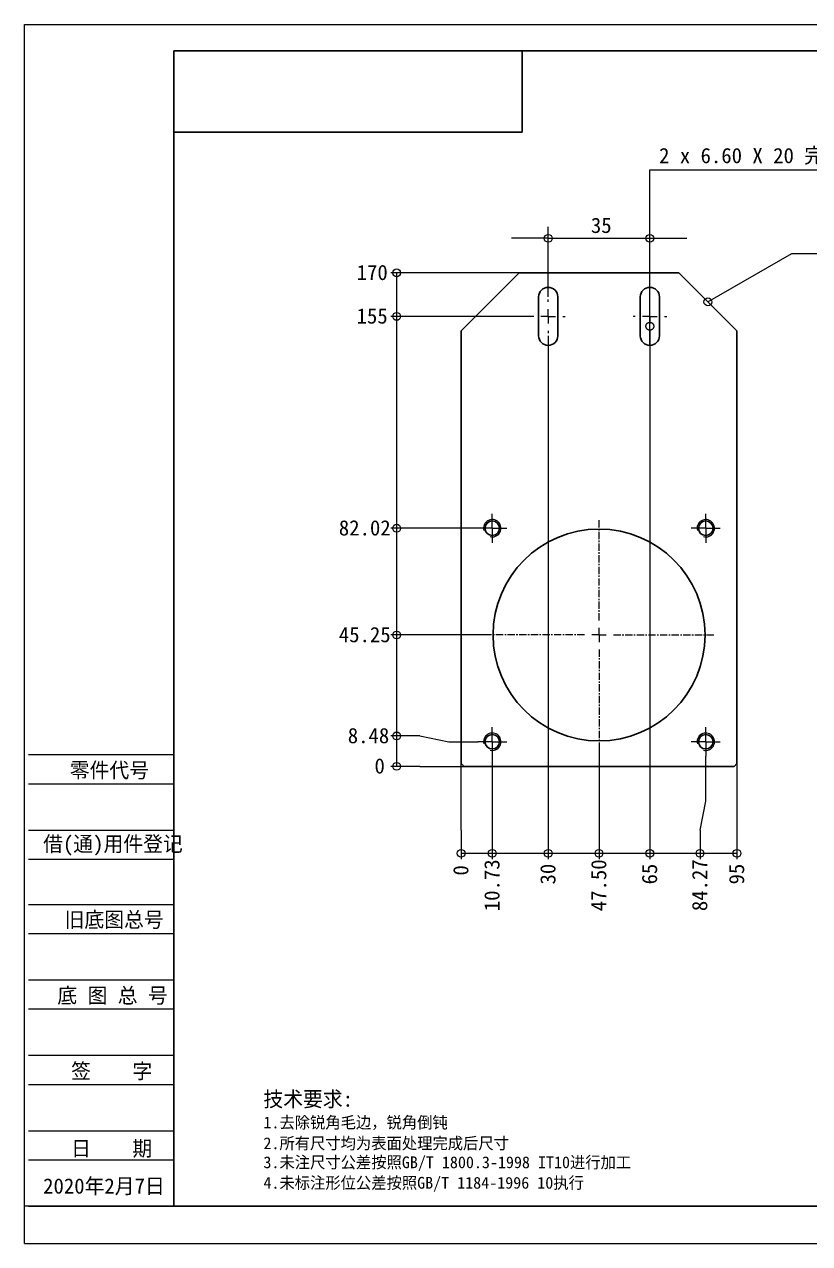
# Model space of a CAD drawing. Header units: millimetres. Extents: x -3862 to 6257, y -4684 to -2127.
# Drawn here: x 5333.1 to 5603.6, y -4683.6 to -4263.6 of the extents above; entities that cross this region are included whole.
import ezdxf

# ---------------------------------------------------------------- set-up
doc = ezdxf.new("R2010")
doc.units = ezdxf.units.MM
doc.linetypes.add('AXES', pattern=[2, 1.25, -0.25, 0.25, -0.25])
for name, color, linetype in [('10', 16, 'Continuous'), ('11', 7, 'Continuous'), ('6', 7, 'Continuous')]:
    doc.layers.add(name, color=color, linetype=linetype)

# ---------------------------------------------------------------- blocks, each defined once
blk = doc.blocks.new('*D249')
at = {"layer": '11', "color": 7, "linetype": 'Continuous', "lineweight": 13, "ltscale": 2, "insert": (109.3, 185.8), "char_height": 2.625, "attachment_point": 7}
blk.add_mtext('{2 x 6.60 X 20 完全贯穿}', dxfattribs=at)
blk = doc.blocks.new('*D250')
at = {"layer": '11', "color": 7, "linetype": 'Continuous', "lineweight": 13, "ltscale": 2, "insert": (95.77, 174.03), "char_height": 2.625, "attachment_point": 7}
blk.add_mtext('{ 35 }', dxfattribs=at)
blk = doc.blocks.new('*D251')
at = {"layer": '11', "color": 7, "linetype": 'Continuous', "lineweight": 13, "ltscale": 2, "insert": (76.5, 61.61), "char_height": 2.625, "attachment_point": 7, "rotation": 90}
blk.add_mtext('{ 0 }', dxfattribs=at)
blk = doc.blocks.new('*D252')
at = {"layer": '11', "color": 7, "linetype": 'Continuous', "lineweight": 13, "ltscale": 2, "insert": (100.25, 55.47), "char_height": 2.625, "attachment_point": 7, "rotation": 90}
blk.add_mtext('{ 47.50 }', dxfattribs=at)
blk = doc.blocks.new('*D253')
at = {"layer": '11', "color": 7, "linetype": 'Continuous', "lineweight": 13, "ltscale": 2, "insert": (91.5, 60.07), "char_height": 2.625, "attachment_point": 7, "rotation": 90}
blk.add_mtext('{ 30 }', dxfattribs=at)
blk = doc.blocks.new('*D254')
at = {"layer": '11', "color": 7, "linetype": 'Continuous', "lineweight": 13, "ltscale": 2, "insert": (109, 60.08), "char_height": 2.625, "attachment_point": 7, "rotation": 90}
blk.add_mtext('{ 65 }', dxfattribs=at)
blk = doc.blocks.new('*D255')
at = {"layer": '11', "color": 7, "linetype": 'Continuous', "lineweight": 13, "ltscale": 2, "insert": (117.64, 55.48), "char_height": 2.625, "attachment_point": 7, "rotation": 90}
blk.add_mtext('{ 84.27 }', dxfattribs=at)
blk = doc.blocks.new('*D256')
at = {"layer": '11', "color": 7, "linetype": 'Continuous', "lineweight": 13, "ltscale": 2, "insert": (124, 60.08), "char_height": 2.625, "attachment_point": 7, "rotation": 90}
blk.add_mtext('{ 95 }', dxfattribs=at)
blk = doc.blocks.new('*D257')
at = {"layer": '11', "color": 7, "linetype": 'Continuous', "lineweight": 13, "ltscale": 2, "insert": (58.5, 80.92), "char_height": 2.625, "attachment_point": 7}
blk.add_mtext('{ 0 }', dxfattribs=at)
blk = doc.blocks.new('*D258')
at = {"layer": '11', "color": 7, "linetype": 'Continuous', "lineweight": 13, "ltscale": 2, "insert": (53.9, 86.15), "char_height": 2.625, "attachment_point": 7}
blk.add_mtext('{ 8.48 }', dxfattribs=at)
blk = doc.blocks.new('*D259')
at = {"layer": '11', "color": 7, "linetype": 'Continuous', "lineweight": 13, "ltscale": 2, "insert": (52.36, 103.54), "char_height": 2.625, "attachment_point": 7}
blk.add_mtext('{ 45.25 }', dxfattribs=at)
blk = doc.blocks.new('*D260')
at = {"layer": '11', "color": 7, "linetype": 'Continuous', "lineweight": 13, "ltscale": 2, "insert": (52.36, 121.93), "char_height": 2.625, "attachment_point": 7}
blk.add_mtext('{ 82.02 }', dxfattribs=at)
blk = doc.blocks.new('*D261')
at = {"layer": '11', "color": 7, "linetype": 'Continuous', "lineweight": 13, "ltscale": 2, "insert": (55.42, 158.42), "char_height": 2.625, "attachment_point": 7}
blk.add_mtext('{ 155 }', dxfattribs=at)
blk = doc.blocks.new('*D262')
at = {"layer": '11', "color": 7, "linetype": 'Continuous', "lineweight": 13, "ltscale": 2, "insert": (55.43, 165.92), "char_height": 2.625, "attachment_point": 7}
blk.add_mtext('{ 170 }', dxfattribs=at)
blk = doc.blocks.new('*D263')
at = {"layer": '11', "color": 7, "linetype": 'Continuous', "lineweight": 13, "ltscale": 2, "insert": (81.86, 55.47), "char_height": 2.625, "attachment_point": 7, "rotation": 90}
blk.add_mtext('{ 10.73 }', dxfattribs=at)
blk = doc.blocks.new('*D286')
at = {"layer": '10', "color": 7, "linetype": 'Continuous', "lineweight": 13, "ltscale": 2, "insert": (7.81, 79.94), "char_height": 2.625, "attachment_point": 7}
blk.add_mtext('{零件代号}', dxfattribs=at)
blk = doc.blocks.new('*D287')
at = {"layer": '10', "color": 7, "linetype": 'Continuous', "lineweight": 13, "ltscale": 2, "insert": (3.22, 66.84), "char_height": 2.625, "attachment_point": 7}
blk.add_mtext('{借(通)用件登记}', dxfattribs=at)
blk = doc.blocks.new('*D288')
at = {"layer": '10', "color": 7, "linetype": 'Continuous', "lineweight": 13, "ltscale": 2, "insert": (6.92, 54.19), "char_height": 2.625, "attachment_point": 7}
blk.add_mtext('{旧底图总号}', dxfattribs=at)
blk = doc.blocks.new('*D289')
at = {"layer": '10', "color": 7, "linetype": 'Continuous', "lineweight": 13, "ltscale": 2, "insert": (5.67, 41.13), "char_height": 2.625, "attachment_point": 7}
blk.add_mtext('{底 图 总 号}', dxfattribs=at)
blk = doc.blocks.new('*D290')
at = {"layer": '10', "color": 7, "linetype": 'Continuous', "lineweight": 13, "ltscale": 2, "insert": (4.47, 28.13), "char_height": 2.625, "attachment_point": 7}
blk.add_mtext('{  签    字}', dxfattribs=at)
blk = doc.blocks.new('*D291')
at = {"layer": '10', "color": 7, "linetype": 'Continuous', "lineweight": 13, "ltscale": 2, "insert": (4.47, 14.78), "char_height": 2.625, "attachment_point": 7}
blk.add_mtext('{  日    期}', dxfattribs=at)
blk = doc.blocks.new('*D299')
at = {"layer": '10', "color": 7, "linetype": 'Continuous', "lineweight": 13, "ltscale": 2, "insert": (3.22, 8.32), "char_height": 2.625, "attachment_point": 7}
blk.add_mtext('{2020年2月7日}', dxfattribs=at)
blk = doc.blocks.new('*D309')
at = {"layer": '10', "color": 7, "linetype": 'Continuous', "lineweight": 13, "ltscale": 2, "insert": (41.16, 23.29), "char_height": 2.625, "attachment_point": 7}
blk.add_mtext('{技术要求:}', dxfattribs=at)
blk = doc.blocks.new('*D310')
at = {"layer": '10', "color": 7, "linetype": 'Continuous', "lineweight": 13, "ltscale": 2, "insert": (41.16, 19.56), "char_height": 2.027, "attachment_point": 7}
blk.add_mtext('{1.去除锐角毛边，锐角倒钝}', dxfattribs=at)
blk = doc.blocks.new('*D311')
at = {"layer": '10', "color": 7, "linetype": 'Continuous', "lineweight": 13, "ltscale": 2, "insert": (41.16, 16.03), "char_height": 2.027, "attachment_point": 7}
blk.add_mtext('{2.所有尺寸均为表面处理完成后尺寸}', dxfattribs=at)
blk = doc.blocks.new('*D312')
at = {"layer": '10', "color": 7, "linetype": 'Continuous', "lineweight": 13, "ltscale": 2, "insert": (41.16, 12.5), "char_height": 2.027, "attachment_point": 7}
blk.add_mtext('{3.未注尺寸公差按照GB/T 1800.3-1998 IT10进行加工}', dxfattribs=at)
blk = doc.blocks.new('*D313')
at = {"layer": '10', "color": 7, "linetype": 'Continuous', "lineweight": 13, "ltscale": 2, "insert": (41.16, 8.97), "char_height": 2.027, "attachment_point": 7}
blk.add_mtext('{4.未标注形位公差按照GB/T 1184-1996 10执行}', dxfattribs=at)

msp = doc.modelspace()

# ---------------------------------------------------------------- linework, layer by layer
at = {"color": 7, "linetype": 'Continuous', "lineweight": 25, "ltscale": 2}
for p, q in [((5504.589, -4300.744), (5504.589, -4272.744)), ((5384.589, -4300.744), (5504.589, -4300.744))]:
    msp.add_line(p, q, dxfattribs=at)
at = {"color": 7, "linetype": 'AXES', "lineweight": 18, "ltscale": 2}
for p, q in [((5513.553, -4359.191), (5513.553, -4358.391)), ((5548.553, -4359.191), (5548.553, -4358.391)), ((5508.553, -4364.191), (5507.753, -4364.191)), ((5518.553, -4364.191), (5519.353, -4364.191)), ((5543.553, -4364.191), (5542.753, -4364.191)), ((5553.553, -4364.191), (5554.353, -4364.191)), ((5513.553, -4369.191), (5513.553, -4369.991)), ((5548.553, -4369.191), (5548.553, -4369.991)), ((5494.284, -4434.671), (5494.284, -4432.171)), ((5531.053, -4468.941), (5531.053, -4434.441)), ((5567.823, -4434.671), (5567.823, -4432.171)), ((5491.784, -4437.171), (5489.284, -4437.171)), ((5496.784, -4437.171), (5499.284, -4437.171)), ((5565.323, -4437.171), (5562.823, -4437.171)), ((5570.323, -4437.171), (5572.823, -4437.171)), ((5494.284, -4439.671), (5494.284, -4442.171)), ((5567.823, -4439.671), (5567.823, -4442.171)), ((5526.053, -4473.941), (5491.553, -4473.941)), ((5536.053, -4473.941), (5570.553, -4473.941)), ((5531.053, -4478.941), (5531.053, -4513.441)), ((5494.284, -4508.21), (5494.284, -4505.71)), ((5567.823, -4508.21), (5567.823, -4505.71)), ((5491.784, -4510.71), (5489.284, -4510.71)), ((5496.784, -4510.71), (5499.284, -4510.71)), ((5565.323, -4510.71), (5562.823, -4510.71)), ((5570.323, -4510.71), (5572.823, -4510.71)), ((5494.284, -4513.21), (5494.284, -4515.71)), ((5567.823, -4513.21), (5567.823, -4515.71))]:
    msp.add_line(p, q, dxfattribs=at)
at = {"color": 7, "linetype": 'Continuous', "lineweight": 18, "ltscale": 2}
for p, q in [((5513.553, -4364.191), (5513.553, -4361.691)), ((5548.553, -4364.191), (5548.553, -4361.691)), ((5513.553, -4364.191), (5511.053, -4364.191)), ((5513.553, -4364.191), (5513.553, -4366.691)), ((5513.553, -4364.191), (5516.053, -4364.191)), ((5548.553, -4364.191), (5546.053, -4364.191)), ((5548.553, -4364.191), (5548.553, -4366.691)), ((5548.553, -4364.191), (5551.053, -4364.191)), ((5494.284, -4437.171), (5494.284, -4434.671)), ((5567.823, -4437.171), (5567.823, -4434.671)), ((5494.284, -4437.171), (5491.784, -4437.171)), ((5494.284, -4437.171), (5494.284, -4439.671)), ((5494.284, -4437.171), (5496.784, -4437.171)), ((5567.823, -4437.171), (5565.323, -4437.171)), ((5567.823, -4437.171), (5567.823, -4439.671)), ((5567.823, -4437.171), (5570.323, -4437.171)), ((5531.053, -4473.941), (5531.053, -4471.441)), ((5531.053, -4473.941), (5528.553, -4473.941)), ((5531.053, -4473.941), (5531.053, -4476.441)), ((5531.053, -4473.941), (5533.553, -4473.941)), ((5494.284, -4510.71), (5491.784, -4510.71)), ((5494.284, -4510.71), (5494.284, -4508.21)), ((5494.284, -4510.71), (5494.284, -4513.21)), ((5494.284, -4510.71), (5496.784, -4510.71)), ((5567.823, -4510.71), (5565.323, -4510.71)), ((5567.823, -4510.71), (5567.823, -4508.21)), ((5567.823, -4510.71), (5567.823, -4513.21)), ((5567.823, -4510.71), (5570.323, -4510.71))]:
    msp.add_line(p, q, dxfattribs=at)
at = {"color": 6}
msp.add_circle((5531.053, -4473.941), 36.5, dxfattribs=at)
at = {"layer": '11', "color": 7, "linetype": 'Continuous', "lineweight": 18, "ltscale": 2}
for p, q in [((5548.553, -4367.591), (5548.553, -4313.742)), ((5548.553, -4313.742), (5619.133, -4313.742)), ((5513.553, -4357.491), (5513.553, -4333.292)), ((5548.553, -4357.491), (5548.553, -4333.292)), ((5513.553, -4337.292), (5500.853, -4337.292)), ((5513.553, -4337.292), (5548.553, -4337.292)), ((5548.553, -4337.292), (5561.253, -4337.292)), ((5568.553, -4359.191), (5597.456, -4342.504)), ((5597.456, -4342.504), (5610.156, -4342.504)), ((5503.553, -4349.191), (5459.326, -4349.191)), ((5461.358, -4364.191), (5461.358, -4349.191)), ((5507.753, -4364.191), (5459.326, -4364.191)), ((5461.358, -4437.171), (5461.358, -4364.191)), ((5548.553, -4374.191), (5548.553, -4367.591)), ((5513.553, -4370.891), (5513.553, -4551.191)), ((5548.553, -4369.991), (5548.553, -4551.191)), ((5489.284, -4437.171), (5459.326, -4437.171)), ((5461.358, -4473.941), (5461.358, -4437.171)), ((5491.553, -4473.941), (5459.326, -4473.941)), ((5461.358, -4508.727), (5461.358, -4473.941)), ((5469.326, -4508.727), (5459.326, -4508.727)), ((5461.358, -4519.191), (5461.358, -4508.727)), ((5469.326, -4508.727), (5479.326, -4510.71)), ((5479.326, -4510.71), (5489.284, -4510.71)), ((5494.284, -4510.71), (5494.284, -4551.191)), ((5531.053, -4513.441), (5531.053, -4551.191)), ((5469.326, -4519.191), (5459.326, -4519.191)), ((5461.358, -4519.191), (5461.358, -4519.191)), ((5469.326, -4519.191), (5479.326, -4519.191)), ((5479.326, -4519.191), (5484.553, -4519.191)), ((5483.553, -4531.191), (5483.553, -4518.191)), ((5567.823, -4531.191), (5567.823, -4515.71)), ((5578.553, -4518.191), (5578.553, -4551.191)), ((5483.551, -4541.191), (5483.553, -4531.191)), ((5565.84, -4541.191), (5567.823, -4531.191)), ((5483.551, -4541.191), (5483.551, -4551.191)), ((5565.84, -4541.191), (5565.84, -4551.191)), ((5483.551, -4549.159), (5483.551, -4549.159)), ((5483.551, -4549.159), (5494.284, -4549.159)), ((5494.284, -4549.159), (5513.553, -4549.159)), ((5513.553, -4549.159), (5531.053, -4549.159)), ((5531.053, -4549.159), (5548.553, -4549.159)), ((5548.553, -4549.159), (5565.84, -4549.159)), ((5565.84, -4549.159), (5578.553, -4549.159))]:
    msp.add_line(p, q, dxfattribs=at)
at = {"layer": '11', "color": 7, "linetype": 'Continuous', "lineweight": 25, "ltscale": 2}
for p, q in [((5503.553, -4349.191), (5483.553, -4369.191)), ((5503.553, -4349.191), (5558.553, -4349.191)), ((5578.553, -4369.191), (5558.553, -4349.191)), ((5510.253, -4370.891), (5510.253, -4357.491)), ((5516.853, -4370.891), (5516.853, -4357.491)), ((5545.253, -4370.891), (5545.253, -4357.491)), ((5551.853, -4370.891), (5551.853, -4357.491)), ((5483.553, -4518.191), (5483.553, -4369.191)), ((5578.553, -4369.191), (5578.553, -4518.191)), ((5483.553, -4518.191), (5484.553, -4519.191)), ((5577.553, -4519.191), (5484.553, -4519.191)), ((5577.553, -4519.191), (5578.553, -4518.191))]:
    msp.add_line(p, q, dxfattribs=at)
at = {"layer": '11', "color": 7, "linetype": 'Continuous', "lineweight": 18, "ltscale": 2}
msp.add_lwpolyline([(5548.553, -4368.946), (5548.48, -4368.944), (5548.407, -4368.938), (5548.334, -4368.928), (5548.262, -4368.915), (5548.191, -4368.897), (5548.121, -4368.875), (5548.052, -4368.85), (5547.984, -4368.821), (5547.919, -4368.788), (5547.855, -4368.752), (5547.793, -4368.713), (5547.733, -4368.67), (5547.676, -4368.624), (5547.621, -4368.575), (5547.569, -4368.523), (5547.52, -4368.468), (5547.474, -4368.411), (5547.432, -4368.352), (5547.392, -4368.29), (5547.356, -4368.226), (5547.323, -4368.16), (5547.294, -4368.093), (5547.269, -4368.024), (5547.247, -4367.954), (5547.23, -4367.882), (5547.216, -4367.81), (5547.206, -4367.737), (5547.2, -4367.664), (5547.198, -4367.591), (5547.2, -4367.518), (5547.206, -4367.444), (5547.216, -4367.372), (5547.23, -4367.3), (5547.247, -4367.228), (5547.269, -4367.158), (5547.294, -4367.089), (5547.323, -4367.022), (5547.356, -4366.956), (5547.392, -4366.892), (5547.432, -4366.83), (5547.474, -4366.771), (5547.52, -4366.714), (5547.569, -4366.659), (5547.621, -4366.607), (5547.676, -4366.558), (5547.733, -4366.512), (5547.793, -4366.469), (5547.855, -4366.43), (5547.919, -4366.393), (5547.984, -4366.361), (5548.052, -4366.332), (5548.121, -4366.307), (5548.191, -4366.285), (5548.262, -4366.267), (5548.334, -4366.253), (5548.407, -4366.244), (5548.48, -4366.238), (5548.553, -4366.236), (5548.627, -4366.238), (5548.7, -4366.244), (5548.773, -4366.253), (5548.845, -4366.267), (5548.916, -4366.285), (5548.986, -4366.307), (5549.055, -4366.332), (5549.122, -4366.361), (5549.188, -4366.393), (5549.252, -4366.43), (5549.314, -4366.469), (5549.374, -4366.512), (5549.431, -4366.558), (5549.485, -4366.607), (5549.537, -4366.659), (5549.586, -4366.714), (5549.632, -4366.771), (5549.675, -4366.83), (5549.715, -4366.892), (5549.751, -4366.956), (5549.783, -4367.022), (5549.812, -4367.089), (5549.838, -4367.158), (5549.859, -4367.228), (5549.877, -4367.3), (5549.891, -4367.372), (5549.901, -4367.444), (5549.907, -4367.518), (5549.909, -4367.591), (5549.907, -4367.664), (5549.901, -4367.737), (5549.891, -4367.81), (5549.877, -4367.882), (5549.859, -4367.954), (5549.838, -4368.024), (5549.812, -4368.093), (5549.783, -4368.16), (5549.751, -4368.226), (5549.715, -4368.29), (5549.675, -4368.352), (5549.632, -4368.411), (5549.586, -4368.468), (5549.537, -4368.523), (5549.485, -4368.575), (5549.431, -4368.624), (5549.374, -4368.67), (5549.314, -4368.713), (5549.252, -4368.752), (5549.188, -4368.788), (5549.122, -4368.821), (5549.055, -4368.85), (5548.986, -4368.875), (5548.916, -4368.897), (5548.845, -4368.915), (5548.773, -4368.928), (5548.7, -4368.938), (5548.627, -4368.944), (5548.553, -4368.946)], dxfattribs=at)
for centre in [(5513.553, -4337.292), (5548.553, -4337.292), (5461.358, -4349.191), (5568.553, -4359.191), (5461.358, -4364.191), (5461.358, -4437.171), (5461.358, -4473.941), (5461.358, -4508.727), (5461.358, -4519.191), (5483.551, -4549.159), (5494.284, -4549.159), (5513.553, -4549.159), (5531.053, -4549.159), (5548.553, -4549.159), (5565.84, -4549.159), (5578.553, -4549.159)]:
    msp.add_circle(centre, 1.355, dxfattribs=at)
at = {"layer": '11', "color": 7, "linetype": 'Continuous', "lineweight": 25, "ltscale": 2}
for centre in [(5494.284, -4437.171), (5567.823, -4437.171), (5494.284, -4510.71), (5567.823, -4510.71)]:
    msp.add_circle(centre, 2.5, dxfattribs=at)
for centre, start, end in [((5513.553, -4357.491), 0, 180), ((5548.553, -4357.491), 0, 180), ((5513.553, -4370.891), 180, 0), ((5548.553, -4370.891), 180, 0)]:
    msp.add_arc(centre, 3.3, start, end, dxfattribs=at)
at = {"layer": '11', "color": 7, "linetype": 'Continuous', "lineweight": 18, "ltscale": 2}
for centre in [(5494.284, -4437.171), (5567.823, -4437.171), (5494.284, -4510.71), (5567.823, -4510.71)]:
    msp.add_arc(centre, 3, 255, 195, dxfattribs=at)
at = {"layer": '6', "color": 7, "linetype": 'Continuous', "lineweight": 18, "ltscale": 2}
for p, q in [((5333.124, -4683.605), (5333.124, -4263.605)), ((5333.124, -4263.605), (5927.124, -4263.605)), ((5334.589, -4515.162), (5384.589, -4515.162)), ((5334.589, -4525.162), (5384.589, -4525.162)), ((5334.589, -4541.162), (5384.589, -4541.162)), ((5334.589, -4551.162), (5384.589, -4551.162)), ((5384.589, -4558.744), (5384.589, -4670.744)), ((5334.589, -4566.744), (5384.589, -4566.744)), ((5334.589, -4576.744), (5384.589, -4576.744)), ((5334.589, -4592.744), (5384.589, -4592.744)), ((5334.589, -4602.744), (5384.589, -4602.744)), ((5334.589, -4618.744), (5384.589, -4618.744)), ((5334.589, -4628.744), (5384.589, -4628.744)), ((5334.589, -4644.744), (5384.589, -4644.744)), ((5334.589, -4654.744), (5384.589, -4654.744)), ((5384.589, -4670.744), (5333.124, -4670.744)), ((5334.589, -4670.744), (5384.589, -4670.744)), ((5333.124, -4683.605), (5927.124, -4683.605))]:
    msp.add_line(p, q, dxfattribs=at)
at = {"layer": '6', "color": 7, "linetype": 'Continuous', "lineweight": 25, "ltscale": 2}
for p, q in [((5384.589, -4670.744), (5384.589, -4272.744)), ((5384.589, -4272.744), (5918.589, -4272.744)), ((5384.589, -4670.744), (5918.589, -4670.744))]:
    msp.add_line(p, q, dxfattribs=at)

# ---------------------------------------------------------------- block references
at = {"layer": '10', "color": 7, "xscale": 2, "yscale": 2, "zscale": 2}
for name in ['*D286', '*D287', '*D288', '*D289', '*D290', '*D309', '*D310', '*D291', '*D311', '*D312', '*D299', '*D313']:
    msp.add_blockref(name, (5333.137, -4683.604), dxfattribs=at)
at = {"layer": '11', "color": 7, "xscale": 2, "yscale": 2, "zscale": 2}
for name in ['*D249', '*D250', '*D262', '*D261', '*D260', '*D259', '*D258', '*D257', '*D263', '*D252', '*D255', '*D251', '*D253', '*D254', '*D256']:
    msp.add_blockref(name, (5333.137, -4683.604), dxfattribs=at)

doc.saveas('drawing.dxf')
